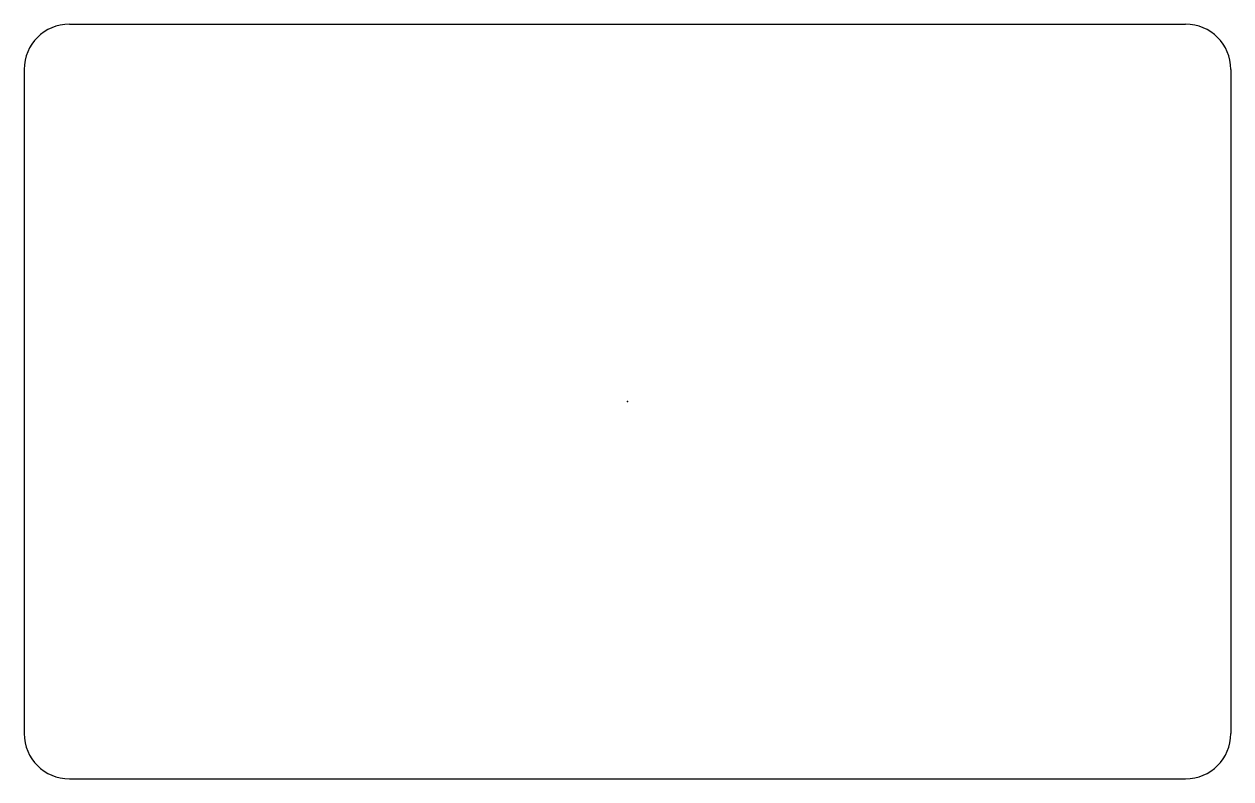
# Model space of a CAD drawing. Header units: millimetres. Extents: x -128.9 to -48.9, y 35.4 to 85.4.
import ezdxf

# ---------------------------------------------------------------- set-up
doc = ezdxf.new("R2010")
doc.units = ezdxf.units.MM
doc.header["$PDSIZE"] = -1

msp = doc.modelspace()

# ---------------------------------------------------------------- linework, layer by layer
at = {"color": 7, "linetype": 'Continuous'}
for p, q in [((-125.871, 85.41), (-51.871, 85.41)), ((-128.871, 82.41), (-128.871, 38.41)), ((-48.871, 82.41), (-48.871, 38.41)), ((-125.871, 35.41), (-51.871, 35.41))]:
    msp.add_line(p, q, dxfattribs=at)
for centre, start, end in [((-125.871, 82.41), 90, 180), ((-51.871, 82.41), 0, 90), ((-125.871, 38.41), 180, 270), ((-51.871, 38.41), 270, 0)]:
    msp.add_arc(centre, 3, start, end, dxfattribs=at)
msp.add_point((-88.871, 60.41), dxfattribs=at)

doc.saveas('drawing.dxf')
